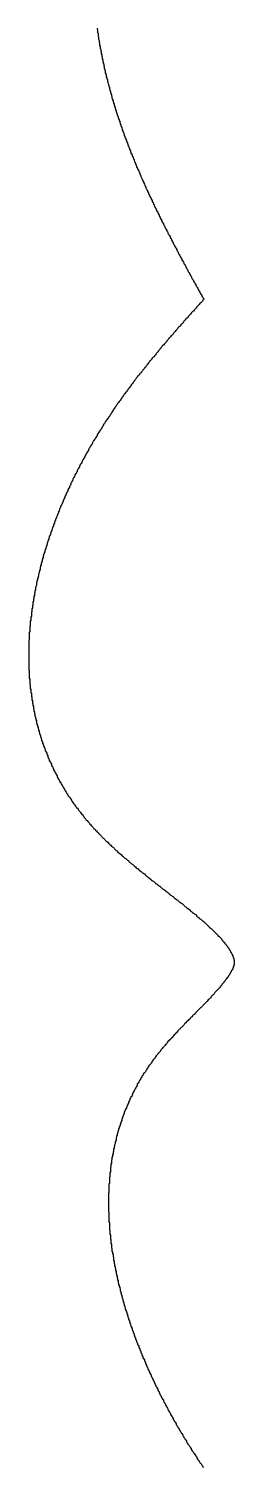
# Model space of a CAD drawing. Header units: millimetres. Extents: x 289 to 9778, y -894 to 6380.
# Drawn here: x 7085.6 to 7089.6, y -550.27 to -522.27 of the extents above; entities that cross this region are included whole.
import ezdxf

# ---------------------------------------------------------------- set-up
doc = ezdxf.new("R2010")
doc.units = ezdxf.units.MM

msp = doc.modelspace()

# ---------------------------------------------------------------- linework, layer by layer
msp.add_polyline3d([(7086.93, -522.253, 0), (7086.93, -522.273, 0), (7086.94, -522.283, 0), (7086.94, -522.303, 0), (7086.94, -522.323, 0), (7086.94, -522.343, 0), (7086.95, -522.353, 0), (7086.95, -522.373, 0), (7086.95, -522.393, 0), (7086.95, -522.413, 0), (7086.96, -522.423, 0), (7086.96, -522.443, 0), (7086.96, -522.463, 0), (7086.96, -522.473, 0), (7086.97, -522.493, 0), (7086.97, -522.513, 0), (7086.97, -522.533, 0), (7086.98, -522.543, 0), (7086.98, -522.563, 0), (7086.98, -522.583, 0), (7086.98, -522.593, 0), (7086.99, -522.613, 0), (7086.99, -522.633, 0), (7086.99, -522.653, 0), (7087, -522.663, 0), (7087, -522.683, 0), (7087, -522.703, 0), (7087.01, -522.713, 0), (7087.01, -522.733, 0), (7087.01, -522.753, 0), (7087.02, -522.773, 0), (7087.02, -522.783, 0), (7087.02, -522.803, 0), (7087.03, -522.823, 0), (7087.03, -522.833, 0), (7087.03, -522.853, 0), (7087.04, -522.873, 0), (7087.04, -522.883, 0), (7087.04, -522.903, 0), (7087.05, -522.923, 0), (7087.05, -522.943, 0), (7087.06, -522.953, 0), (7087.06, -522.973, 0), (7087.06, -522.993, 0), (7087.07, -523.003, 0), (7087.07, -523.023, 0), (7087.07, -523.043, 0), (7087.08, -523.053, 0), (7087.08, -523.073, 0), (7087.09, -523.093, 0), (7087.09, -523.103, 0), (7087.09, -523.123, 0), (7087.1, -523.143, 0), (7087.1, -523.153, 0), (7087.11, -523.173, 0), (7087.11, -523.193, 0), (7087.11, -523.203, 0), (7087.12, -523.223, 0), (7087.12, -523.243, 0), (7087.13, -523.253, 0), (7087.13, -523.273, 0), (7087.13, -523.293, 0), (7087.14, -523.303, 0), (7087.14, -523.323, 0), (7087.15, -523.343, 0), (7087.15, -523.353, 0), (7087.16, -523.373, 0), (7087.16, -523.393, 0), (7087.17, -523.403, 0), (7087.17, -523.423, 0), (7087.17, -523.443, 0), (7087.18, -523.453, 0), (7087.18, -523.473, 0), (7087.19, -523.483, 0), (7087.19, -523.503, 0), (7087.2, -523.523, 0), (7087.2, -523.533, 0), (7087.21, -523.553, 0), (7087.21, -523.573, 0), (7087.22, -523.583, 0), (7087.22, -523.603, 0), (7087.22, -523.623, 0), (7087.23, -523.633, 0), (7087.23, -523.653, 0), (7087.24, -523.673, 0), (7087.24, -523.683, 0), (7087.25, -523.703, 0), (7087.25, -523.713, 0), (7087.26, -523.733, 0), (7087.26, -523.753, 0), (7087.27, -523.763, 0), (7087.27, -523.783, 0), (7087.28, -523.803, 0), (7087.28, -523.813, 0), (7087.29, -523.833, 0), (7087.29, -523.843, 0), (7087.3, -523.863, 0), (7087.3, -523.883, 0), (7087.31, -523.893, 0), (7087.31, -523.913, 0), (7087.32, -523.923, 0), (7087.32, -523.943, 0), (7087.33, -523.963, 0), (7087.34, -523.973, 0), (7087.34, -523.993, 0), (7087.35, -524.013, 0), (7087.35, -524.023, 0), (7087.36, -524.043, 0), (7087.36, -524.053, 0), (7087.37, -524.073, 0), (7087.37, -524.093, 0), (7087.38, -524.103, 0), (7087.38, -524.123, 0), (7087.39, -524.133, 0), (7087.39, -524.153, 0), (7087.4, -524.173, 0), (7087.41, -524.183, 0), (7087.41, -524.203, 0), (7087.42, -524.213, 0), (7087.42, -524.233, 0), (7087.43, -524.253, 0), (7087.43, -524.263, 0), (7087.44, -524.283, 0), (7087.45, -524.293, 0), (7087.45, -524.313, 0), (7087.46, -524.323, 0), (7087.46, -524.343, 0), (7087.47, -524.363, 0), (7087.47, -524.373, 0), (7087.48, -524.393, 0), (7087.49, -524.403, 0), (7087.49, -524.423, 0), (7087.5, -524.443, 0), (7087.5, -524.453, 0), (7087.51, -524.473, 0), (7087.52, -524.483, 0), (7087.52, -524.503, 0), (7087.53, -524.513, 0), (7087.53, -524.533, 0), (7087.54, -524.553, 0), (7087.55, -524.563, 0), (7087.55, -524.583, 0), (7087.56, -524.593, 0), (7087.56, -524.613, 0), (7087.57, -524.623, 0), (7087.58, -524.643, 0), (7087.58, -524.663, 0), (7087.59, -524.673, 0), (7087.59, -524.693, 0), (7087.6, -524.703, 0), (7087.61, -524.723, 0), (7087.61, -524.733, 0), (7087.62, -524.753, 0), (7087.63, -524.763, 0), (7087.63, -524.783, 0), (7087.64, -524.803, 0), (7087.65, -524.813, 0), (7087.65, -524.833, 0), (7087.66, -524.843, 0), (7087.66, -524.863, 0), (7087.67, -524.873, 0), (7087.68, -524.893, 0), (7087.68, -524.903, 0), (7087.69, -524.923, 0), (7087.7, -524.943, 0), (7087.7, -524.953, 0), (7087.71, -524.973, 0), (7087.72, -524.983, 0), (7087.72, -525.003, 0), (7087.73, -525.013, 0), (7087.74, -525.033, 0), (7087.74, -525.043, 0), (7087.75, -525.063, 0), (7087.76, -525.073, 0), (7087.76, -525.093, 0), (7087.77, -525.113, 0), (7087.78, -525.123, 0), (7087.78, -525.143, 0), (7087.79, -525.153, 0), (7087.8, -525.173, 0), (7087.8, -525.183, 0), (7087.81, -525.203, 0), (7087.82, -525.213, 0), (7087.82, -525.233, 0), (7087.83, -525.243, 0), (7087.84, -525.263, 0), (7087.84, -525.273, 0), (7087.85, -525.293, 0), (7087.86, -525.303, 0), (7087.86, -525.323, 0), (7087.87, -525.333, 0), (7087.88, -525.353, 0), (7087.88, -525.373, 0), (7087.89, -525.383, 0), (7087.9, -525.403, 0), (7087.91, -525.413, 0), (7087.91, -525.433, 0), (7087.92, -525.443, 0), (7087.93, -525.463, 0), (7087.93, -525.473, 0), (7087.94, -525.493, 0), (7087.95, -525.503, 0), (7087.95, -525.523, 0), (7087.96, -525.533, 0), (7087.97, -525.553, 0), (7087.98, -525.563, 0), (7087.98, -525.583, 0), (7087.99, -525.593, 0), (7088, -525.613, 0), (7088, -525.623, 0), (7088.01, -525.643, 0), (7088.02, -525.653, 0), (7088.03, -525.673, 0), (7088.03, -525.683, 0), (7088.04, -525.703, 0), (7088.05, -525.713, 0), (7088.05, -525.733, 0), (7088.06, -525.743, 0), (7088.07, -525.763, 0), (7088.08, -525.773, 0), (7088.08, -525.793, 0), (7088.09, -525.803, 0), (7088.1, -525.823, 0), (7088.11, -525.833, 0), (7088.11, -525.853, 0), (7088.12, -525.863, 0), (7088.13, -525.883, 0), (7088.14, -525.893, 0), (7088.14, -525.913, 0), (7088.15, -525.923, 0), (7088.16, -525.943, 0), (7088.16, -525.953, 0), (7088.17, -525.973, 0), (7088.18, -525.983, 0), (7088.19, -526.003, 0), (7088.19, -526.013, 0), (7088.2, -526.033, 0), (7088.21, -526.043, 0), (7088.22, -526.063, 0), (7088.22, -526.073, 0), (7088.23, -526.093, 0), (7088.24, -526.103, 0), (7088.25, -526.123, 0), (7088.25, -526.133, 0), (7088.26, -526.153, 0), (7088.27, -526.163, 0), (7088.28, -526.183, 0), (7088.28, -526.193, 0), (7088.29, -526.203, 0), (7088.3, -526.223, 0), (7088.31, -526.233, 0), (7088.31, -526.253, 0), (7088.32, -526.263, 0), (7088.33, -526.283, 0), (7088.34, -526.293, 0), (7088.35, -526.313, 0), (7088.35, -526.323, 0), (7088.36, -526.343, 0), (7088.37, -526.353, 0), (7088.38, -526.373, 0), (7088.38, -526.383, 0), (7088.39, -526.403, 0), (7088.4, -526.413, 0), (7088.41, -526.433, 0), (7088.41, -526.443, 0), (7088.42, -526.463, 0), (7088.43, -526.473, 0), (7088.44, -526.483, 0), (7088.44, -526.503, 0), (7088.45, -526.513, 0), (7088.46, -526.533, 0), (7088.47, -526.543, 0), (7088.48, -526.563, 0), (7088.48, -526.573, 0), (7088.49, -526.593, 0), (7088.5, -526.603, 0), (7088.51, -526.623, 0), (7088.51, -526.633, 0), (7088.52, -526.653, 0), (7088.53, -526.663, 0), (7088.54, -526.683, 0), (7088.55, -526.693, 0), (7088.55, -526.703, 0), (7088.56, -526.723, 0), (7088.57, -526.733, 0), (7088.58, -526.753, 0), (7088.58, -526.763, 0), (7088.59, -526.783, 0), (7088.6, -526.793, 0), (7088.61, -526.813, 0), (7088.62, -526.823, 0), (7088.62, -526.843, 0), (7088.63, -526.853, 0), (7088.64, -526.863, 0), (7088.65, -526.883, 0), (7088.66, -526.893, 0), (7088.66, -526.913, 0), (7088.67, -526.923, 0), (7088.68, -526.943, 0), (7088.69, -526.953, 0), (7088.7, -526.973, 0), (7088.7, -526.983, 0), (7088.71, -527.003, 0), (7088.72, -527.013, 0), (7088.73, -527.023, 0), (7088.73, -527.043, 0), (7088.74, -527.053, 0), (7088.75, -527.073, 0), (7088.76, -527.083, 0), (7088.77, -527.103, 0), (7088.77, -527.113, 0), (7088.78, -527.133, 0), (7088.79, -527.143, 0), (7088.8, -527.153, 0), (7088.81, -527.173, 0), (7088.81, -527.183, 0), (7088.82, -527.203, 0), (7088.83, -527.213, 0), (7088.84, -527.233, 0), (7088.85, -527.243, 0), (7088.85, -527.263, 0), (7088.86, -527.273, 0), (7088.87, -527.283, 0), (7088.88, -527.303, 0), (7088.89, -527.313, 0), (7088.89, -527.333, 0), (7088.9, -527.343, 0), (7088.91, -527.363, 0), (7088.92, -527.373, 0), (7088.93, -527.393, 0), (7088.93, -527.403, 0), (7088.94, -527.413, 0), (7088.95, -527.433, 0), (7088.96, -527.443, 0), (7088.97, -527.463, 0), (7088.97, -527.473, 0), (7088.98, -527.493, 0), (7088.99, -527.503, 0), (7089, -527.513, 0), (7089.01, -527.533, 0), (7089, -527.543, 0), (7088.99, -527.553, 0), (7088.98, -527.573, 0), (7088.97, -527.583, 0), (7088.96, -527.593, 0), (7088.95, -527.603, 0), (7088.93, -527.613, 0), (7088.92, -527.633, 0), (7088.91, -527.643, 0), (7088.9, -527.653, 0), (7088.89, -527.663, 0), (7088.88, -527.673, 0), (7088.87, -527.683, 0), (7088.86, -527.703, 0), (7088.85, -527.713, 0), (7088.84, -527.723, 0), (7088.83, -527.733, 0), (7088.82, -527.743, 0), (7088.81, -527.763, 0), (7088.79, -527.773, 0), (7088.78, -527.783, 0), (7088.77, -527.793, 0), (7088.76, -527.803, 0), (7088.75, -527.823, 0), (7088.74, -527.833, 0), (7088.73, -527.843, 0), (7088.72, -527.853, 0), (7088.71, -527.863, 0), (7088.7, -527.883, 0), (7088.69, -527.893, 0), (7088.68, -527.903, 0), (7088.66, -527.913, 0), (7088.65, -527.933, 0), (7088.64, -527.943, 0), (7088.63, -527.953, 0), (7088.62, -527.963, 0), (7088.61, -527.973, 0), (7088.6, -527.993, 0), (7088.59, -528.003, 0), (7088.58, -528.013, 0), (7088.57, -528.023, 0), (7088.56, -528.033, 0), (7088.55, -528.053, 0), (7088.54, -528.063, 0), (7088.52, -528.073, 0), (7088.51, -528.083, 0), (7088.5, -528.103, 0), (7088.49, -528.113, 0), (7088.48, -528.123, 0), (7088.47, -528.133, 0), (7088.46, -528.143, 0), (7088.45, -528.163, 0), (7088.44, -528.173, 0), (7088.43, -528.183, 0), (7088.42, -528.193, 0), (7088.41, -528.213, 0), (7088.4, -528.223, 0), (7088.39, -528.233, 0), (7088.37, -528.243, 0), (7088.36, -528.263, 0), (7088.35, -528.273, 0), (7088.34, -528.283, 0), (7088.33, -528.293, 0), (7088.32, -528.313, 0), (7088.31, -528.323, 0), (7088.3, -528.333, 0), (7088.29, -528.343, 0), (7088.28, -528.363, 0), (7088.27, -528.373, 0), (7088.26, -528.383, 0), (7088.25, -528.393, 0), (7088.24, -528.403, 0), (7088.23, -528.423, 0), (7088.21, -528.433, 0), (7088.2, -528.443, 0), (7088.19, -528.463, 0), (7088.18, -528.473, 0), (7088.17, -528.483, 0), (7088.16, -528.493, 0), (7088.15, -528.513, 0), (7088.14, -528.523, 0), (7088.13, -528.533, 0), (7088.12, -528.543, 0), (7088.11, -528.563, 0), (7088.1, -528.573, 0), (7088.09, -528.583, 0), (7088.08, -528.593, 0), (7088.07, -528.613, 0), (7088.06, -528.623, 0), (7088.05, -528.633, 0), (7088.04, -528.653, 0), (7088.02, -528.663, 0), (7088.01, -528.673, 0), (7088, -528.683, 0), (7087.99, -528.703, 0), (7087.98, -528.713, 0), (7087.97, -528.723, 0), (7087.96, -528.733, 0), (7087.95, -528.753, 0), (7087.94, -528.763, 0), (7087.93, -528.773, 0), (7087.92, -528.793, 0), (7087.91, -528.803, 0), (7087.9, -528.813, 0), (7087.89, -528.833, 0), (7087.88, -528.843, 0), (7087.87, -528.853, 0), (7087.86, -528.863, 0), (7087.85, -528.883, 0), (7087.84, -528.893, 0), (7087.83, -528.903, 0), (7087.82, -528.923, 0), (7087.81, -528.933, 0), (7087.8, -528.943, 0), (7087.79, -528.963, 0), (7087.77, -528.973, 0), (7087.76, -528.983, 0), (7087.75, -529.003, 0), (7087.74, -529.013, 0), (7087.73, -529.023, 0), (7087.72, -529.033, 0), (7087.71, -529.053, 0), (7087.7, -529.063, 0), (7087.69, -529.073, 0), (7087.68, -529.093, 0), (7087.67, -529.103, 0), (7087.66, -529.113, 0), (7087.65, -529.133, 0), (7087.64, -529.143, 0), (7087.63, -529.153, 0), (7087.62, -529.173, 0), (7087.61, -529.183, 0), (7087.6, -529.193, 0), (7087.59, -529.213, 0), (7087.58, -529.223, 0), (7087.57, -529.243, 0), (7087.56, -529.253, 0), (7087.55, -529.263, 0), (7087.54, -529.283, 0), (7087.53, -529.293, 0), (7087.52, -529.303, 0), (7087.51, -529.323, 0), (7087.5, -529.333, 0), (7087.49, -529.343, 0), (7087.48, -529.363, 0), (7087.47, -529.373, 0), (7087.46, -529.383, 0), (7087.45, -529.403, 0), (7087.44, -529.413, 0), (7087.43, -529.433, 0), (7087.42, -529.443, 0), (7087.41, -529.453, 0), (7087.4, -529.473, 0), (7087.39, -529.483, 0), (7087.38, -529.503, 0), (7087.37, -529.513, 0), (7087.36, -529.523, 0), (7087.35, -529.543, 0), (7087.34, -529.553, 0), (7087.33, -529.563, 0), (7087.32, -529.583, 0), (7087.31, -529.593, 0), (7087.3, -529.613, 0), (7087.29, -529.623, 0), (7087.28, -529.633, 0), (7087.27, -529.653, 0), (7087.26, -529.663, 0), (7087.25, -529.683, 0), (7087.24, -529.693, 0), (7087.23, -529.713, 0), (7087.23, -529.723, 0), (7087.22, -529.733, 0), (7087.21, -529.753, 0), (7087.2, -529.763, 0), (7087.19, -529.783, 0), (7087.18, -529.793, 0), (7087.17, -529.813, 0), (7087.16, -529.823, 0), (7087.15, -529.833, 0), (7087.14, -529.853, 0), (7087.13, -529.863, 0), (7087.12, -529.883, 0), (7087.11, -529.893, 0), (7087.1, -529.913, 0), (7087.09, -529.923, 0), (7087.08, -529.943, 0), (7087.07, -529.953, 0), (7087.06, -529.963, 0), (7087.05, -529.983, 0), (7087.05, -529.993, 0), (7087.04, -530.013, 0), (7087.03, -530.023, 0), (7087.02, -530.043, 0), (7087.01, -530.053, 0), (7087, -530.073, 0), (7086.99, -530.083, 0), (7086.98, -530.103, 0), (7086.97, -530.113, 0), (7086.96, -530.133, 0), (7086.95, -530.143, 0), (7086.94, -530.163, 0), (7086.93, -530.173, 0), (7086.93, -530.193, 0), (7086.92, -530.203, 0), (7086.91, -530.223, 0), (7086.9, -530.233, 0), (7086.89, -530.253, 0), (7086.88, -530.263, 0), (7086.87, -530.283, 0), (7086.86, -530.293, 0), (7086.85, -530.313, 0), (7086.84, -530.323, 0), (7086.84, -530.343, 0), (7086.83, -530.353, 0), (7086.82, -530.373, 0), (7086.81, -530.383, 0), (7086.8, -530.403, 0), (7086.79, -530.413, 0), (7086.78, -530.433, 0), (7086.77, -530.443, 0), (7086.76, -530.463, 0), (7086.76, -530.483, 0), (7086.75, -530.493, 0), (7086.74, -530.513, 0), (7086.73, -530.523, 0), (7086.72, -530.543, 0), (7086.71, -530.553, 0), (7086.7, -530.573, 0), (7086.7, -530.583, 0), (7086.69, -530.603, 0), (7086.68, -530.623, 0), (7086.67, -530.633, 0), (7086.66, -530.653, 0), (7086.65, -530.663, 0), (7086.64, -530.683, 0), (7086.64, -530.693, 0), (7086.63, -530.713, 0), (7086.62, -530.733, 0), (7086.61, -530.743, 0), (7086.6, -530.763, 0), (7086.59, -530.773, 0), (7086.59, -530.793, 0), (7086.58, -530.813, 0), (7086.57, -530.823, 0), (7086.56, -530.843, 0), (7086.55, -530.853, 0), (7086.54, -530.873, 0), (7086.54, -530.893, 0), (7086.53, -530.903, 0), (7086.52, -530.923, 0), (7086.51, -530.933, 0), (7086.5, -530.953, 0), (7086.5, -530.973, 0), (7086.49, -530.983, 0), (7086.48, -531.003, 0), (7086.47, -531.013, 0), (7086.46, -531.033, 0), (7086.46, -531.053, 0), (7086.45, -531.063, 0), (7086.44, -531.083, 0), (7086.43, -531.103, 0), (7086.42, -531.113, 0), (7086.42, -531.133, 0), (7086.41, -531.153, 0), (7086.4, -531.163, 0), (7086.39, -531.183, 0), (7086.39, -531.203, 0), (7086.38, -531.213, 0), (7086.37, -531.233, 0), (7086.36, -531.243, 0), (7086.36, -531.263, 0), (7086.35, -531.283, 0), (7086.34, -531.293, 0), (7086.33, -531.313, 0), (7086.33, -531.333, 0), (7086.32, -531.343, 0), (7086.31, -531.363, 0), (7086.3, -531.383, 0), (7086.3, -531.393, 0), (7086.29, -531.413, 0), (7086.28, -531.433, 0), (7086.27, -531.453, 0), (7086.27, -531.463, 0), (7086.26, -531.483, 0), (7086.25, -531.503, 0), (7086.25, -531.513, 0), (7086.24, -531.533, 0), (7086.23, -531.553, 0), (7086.22, -531.563, 0), (7086.22, -531.583, 0), (7086.21, -531.603, 0), (7086.2, -531.613, 0), (7086.2, -531.633, 0), (7086.19, -531.653, 0), (7086.18, -531.673, 0), (7086.18, -531.683, 0), (7086.17, -531.703, 0), (7086.16, -531.723, 0), (7086.16, -531.733, 0), (7086.15, -531.753, 0), (7086.14, -531.773, 0), (7086.14, -531.793, 0), (7086.13, -531.803, 0), (7086.12, -531.823, 0), (7086.12, -531.843, 0), (7086.11, -531.853, 0), (7086.1, -531.873, 0), (7086.1, -531.893, 0), (7086.09, -531.913, 0), (7086.08, -531.923, 0), (7086.08, -531.943, 0), (7086.07, -531.963, 0), (7086.06, -531.983, 0), (7086.06, -531.993, 0), (7086.05, -532.013, 0), (7086.05, -532.033, 0), (7086.04, -532.053, 0), (7086.03, -532.063, 0), (7086.03, -532.083, 0), (7086.02, -532.103, 0), (7086.02, -532.123, 0), (7086.01, -532.133, 0), (7086, -532.153, 0), (7086, -532.173, 0), (7085.99, -532.193, 0), (7085.99, -532.203, 0), (7085.98, -532.223, 0), (7085.97, -532.243, 0), (7085.97, -532.263, 0), (7085.96, -532.273, 0), (7085.96, -532.293, 0), (7085.95, -532.313, 0), (7085.95, -532.333, 0), (7085.94, -532.343, 0), (7085.94, -532.363, 0), (7085.93, -532.383, 0), (7085.92, -532.403, 0), (7085.92, -532.413, 0), (7085.91, -532.433, 0), (7085.91, -532.453, 0), (7085.9, -532.473, 0), (7085.9, -532.493, 0), (7085.89, -532.503, 0), (7085.89, -532.523, 0), (7085.88, -532.543, 0), (7085.88, -532.563, 0), (7085.87, -532.583, 0), (7085.87, -532.593, 0), (7085.86, -532.613, 0), (7085.86, -532.633, 0), (7085.85, -532.653, 0), (7085.85, -532.663, 0), (7085.84, -532.683, 0), (7085.84, -532.703, 0), (7085.83, -532.723, 0), (7085.83, -532.743, 0), (7085.82, -532.753, 0), (7085.82, -532.773, 0), (7085.82, -532.793, 0), (7085.81, -532.813, 0), (7085.81, -532.833, 0), (7085.8, -532.843, 0), (7085.8, -532.863, 0), (7085.79, -532.883, 0), (7085.79, -532.903, 0), (7085.79, -532.923, 0), (7085.78, -532.933, 0), (7085.78, -532.953, 0), (7085.77, -532.973, 0), (7085.77, -532.993, 0), (7085.76, -533.013, 0), (7085.76, -533.033, 0), (7085.76, -533.043, 0), (7085.75, -533.063, 0), (7085.75, -533.083, 0), (7085.75, -533.103, 0), (7085.74, -533.123, 0), (7085.74, -533.133, 0), (7085.73, -533.153, 0), (7085.73, -533.173, 0), (7085.73, -533.193, 0), (7085.72, -533.213, 0), (7085.72, -533.233, 0), (7085.72, -533.243, 0), (7085.71, -533.263, 0), (7085.71, -533.283, 0), (7085.71, -533.303, 0), (7085.7, -533.323, 0), (7085.7, -533.343, 0), (7085.7, -533.353, 0), (7085.69, -533.373, 0), (7085.69, -533.393, 0), (7085.69, -533.413, 0), (7085.68, -533.433, 0), (7085.68, -533.453, 0), (7085.68, -533.463, 0), (7085.68, -533.483, 0), (7085.67, -533.503, 0), (7085.67, -533.523, 0), (7085.67, -533.543, 0), (7085.66, -533.563, 0), (7085.66, -533.573, 0), (7085.66, -533.593, 0), (7085.66, -533.613, 0), (7085.65, -533.633, 0), (7085.65, -533.653, 0), (7085.65, -533.673, 0), (7085.65, -533.683, 0), (7085.65, -533.703, 0), (7085.64, -533.723, 0), (7085.64, -533.743, 0), (7085.64, -533.763, 0), (7085.64, -533.783, 0), (7085.63, -533.803, 0), (7085.63, -533.813, 0), (7085.63, -533.833, 0), (7085.63, -533.853, 0), (7085.63, -533.873, 0), (7085.63, -533.893, 0), (7085.62, -533.913, 0), (7085.62, -533.923, 0), (7085.62, -533.943, 0), (7085.62, -533.963, 0), (7085.62, -533.983, 0), (7085.62, -534.003, 0), (7085.61, -534.023, 0), (7085.61, -534.043, 0), (7085.61, -534.053, 0), (7085.61, -534.073, 0), (7085.61, -534.093, 0), (7085.61, -534.113, 0), (7085.61, -534.133, 0), (7085.61, -534.153, 0), (7085.61, -534.173, 0), (7085.6, -534.183, 0), (7085.6, -534.203, 0), (7085.6, -534.223, 0), (7085.6, -534.243, 0), (7085.6, -534.263, 0), (7085.6, -534.283, 0), (7085.6, -534.303, 0), (7085.6, -534.313, 0), (7085.6, -534.333, 0), (7085.6, -534.353, 0), (7085.6, -534.373, 0), (7085.6, -534.393, 0), (7085.6, -534.413, 0), (7085.6, -534.433, 0), (7085.6, -534.443, 0), (7085.6, -534.463, 0), (7085.6, -534.483, 0), (7085.6, -534.503, 0), (7085.6, -534.523, 0), (7085.6, -534.543, 0), (7085.6, -534.553, 0), (7085.6, -534.573, 0), (7085.6, -534.593, 0), (7085.6, -534.613, 0), (7085.6, -534.633, 0), (7085.6, -534.653, 0), (7085.6, -534.673, 0), (7085.6, -534.683, 0), (7085.6, -534.703, 0), (7085.6, -534.723, 0), (7085.6, -534.743, 0), (7085.61, -534.763, 0), (7085.61, -534.783, 0), (7085.61, -534.803, 0), (7085.61, -534.813, 0), (7085.61, -534.833, 0), (7085.61, -534.853, 0), (7085.61, -534.873, 0), (7085.61, -534.893, 0), (7085.61, -534.913, 0), (7085.62, -534.933, 0), (7085.62, -534.943, 0), (7085.62, -534.963, 0), (7085.62, -534.983, 0), (7085.62, -535.003, 0), (7085.62, -535.023, 0), (7085.63, -535.043, 0), (7085.63, -535.063, 0), (7085.63, -535.073, 0), (7085.63, -535.093, 0), (7085.63, -535.113, 0), (7085.64, -535.133, 0), (7085.64, -535.153, 0), (7085.64, -535.173, 0), (7085.64, -535.193, 0), (7085.65, -535.203, 0), (7085.65, -535.223, 0), (7085.65, -535.243, 0), (7085.65, -535.263, 0), (7085.66, -535.283, 0), (7085.66, -535.303, 0), (7085.66, -535.323, 0), (7085.66, -535.333, 0), (7085.67, -535.353, 0), (7085.67, -535.373, 0), (7085.67, -535.393, 0), (7085.68, -535.413, 0), (7085.68, -535.433, 0), (7085.68, -535.443, 0), (7085.69, -535.463, 0), (7085.69, -535.483, 0), (7085.69, -535.503, 0), (7085.7, -535.523, 0), (7085.7, -535.543, 0), (7085.7, -535.553, 0), (7085.71, -535.573, 0), (7085.71, -535.593, 0), (7085.72, -535.613, 0), (7085.72, -535.633, 0), (7085.72, -535.653, 0), (7085.73, -535.663, 0), (7085.73, -535.683, 0), (7085.74, -535.703, 0), (7085.74, -535.723, 0), (7085.75, -535.743, 0), (7085.75, -535.763, 0), (7085.75, -535.773, 0), (7085.76, -535.793, 0), (7085.76, -535.813, 0), (7085.77, -535.833, 0), (7085.77, -535.853, 0), (7085.78, -535.873, 0), (7085.78, -535.883, 0), (7085.79, -535.903, 0), (7085.79, -535.923, 0), (7085.8, -535.943, 0), (7085.8, -535.963, 0), (7085.81, -535.973, 0), (7085.81, -535.993, 0), (7085.82, -536.013, 0), (7085.83, -536.033, 0), (7085.83, -536.053, 0), (7085.84, -536.063, 0), (7085.84, -536.083, 0), (7085.85, -536.103, 0), (7085.85, -536.123, 0), (7085.86, -536.143, 0), (7085.87, -536.153, 0), (7085.87, -536.173, 0), (7085.88, -536.193, 0), (7085.89, -536.213, 0), (7085.89, -536.233, 0), (7085.9, -536.243, 0), (7085.9, -536.263, 0), (7085.91, -536.283, 0), (7085.92, -536.303, 0), (7085.92, -536.323, 0), (7085.93, -536.333, 0), (7085.94, -536.353, 0), (7085.95, -536.373, 0), (7085.95, -536.393, 0), (7085.96, -536.403, 0), (7085.97, -536.423, 0), (7085.97, -536.443, 0), (7085.98, -536.463, 0), (7085.99, -536.483, 0), (7086, -536.493, 0), (7086, -536.513, 0), (7086.01, -536.533, 0), (7086.02, -536.553, 0), (7086.03, -536.563, 0), (7086.04, -536.583, 0), (7086.04, -536.603, 0), (7086.05, -536.623, 0), (7086.06, -536.633, 0), (7086.07, -536.653, 0), (7086.08, -536.673, 0), (7086.08, -536.693, 0), (7086.09, -536.703, 0), (7086.1, -536.723, 0), (7086.11, -536.743, 0), (7086.12, -536.763, 0), (7086.13, -536.773, 0), (7086.14, -536.793, 0), (7086.15, -536.813, 0), (7086.15, -536.823, 0), (7086.16, -536.843, 0), (7086.17, -536.863, 0), (7086.18, -536.883, 0), (7086.19, -536.893, 0), (7086.2, -536.913, 0), (7086.21, -536.933, 0), (7086.22, -536.943, 0), (7086.23, -536.963, 0), (7086.24, -536.983, 0), (7086.25, -537.003, 0), (7086.26, -537.013, 0), (7086.27, -537.033, 0), (7086.28, -537.053, 0), (7086.29, -537.063, 0), (7086.3, -537.083, 0), (7086.31, -537.103, 0), (7086.32, -537.113, 0), (7086.33, -537.133, 0), (7086.34, -537.153, 0), (7086.35, -537.163, 0), (7086.36, -537.183, 0), (7086.37, -537.203, 0), (7086.38, -537.213, 0), (7086.4, -537.233, 0), (7086.41, -537.253, 0), (7086.42, -537.263, 0), (7086.43, -537.283, 0), (7086.44, -537.303, 0), (7086.45, -537.313, 0), (7086.46, -537.333, 0), (7086.47, -537.353, 0), (7086.49, -537.363, 0), (7086.5, -537.383, 0), (7086.51, -537.403, 0), (7086.52, -537.413, 0), (7086.53, -537.433, 0), (7086.55, -537.443, 0), (7086.56, -537.463, 0), (7086.57, -537.483, 0), (7086.58, -537.493, 0), (7086.6, -537.513, 0), (7086.61, -537.523, 0), (7086.62, -537.543, 0), (7086.63, -537.563, 0), (7086.65, -537.573, 0), (7086.66, -537.593, 0), (7086.67, -537.603, 0), (7086.68, -537.623, 0), (7086.7, -537.643, 0), (7086.71, -537.653, 0), (7086.72, -537.673, 0), (7086.74, -537.683, 0), (7086.75, -537.703, 0), (7086.76, -537.713, 0), (7086.78, -537.733, 0), (7086.79, -537.753, 0), (7086.81, -537.763, 0), (7086.82, -537.783, 0), (7086.83, -537.793, 0), (7086.85, -537.813, 0), (7086.86, -537.823, 0), (7086.87, -537.843, 0), (7086.89, -537.853, 0), (7086.9, -537.873, 0), (7086.92, -537.883, 0), (7086.93, -537.903, 0), (7086.95, -537.913, 0), (7086.96, -537.933, 0), (7086.97, -537.943, 0), (7086.99, -537.963, 0), (7087, -537.973, 0), (7087.02, -537.993, 0), (7087.03, -538.003, 0), (7087.05, -538.023, 0), (7087.06, -538.033, 0), (7087.08, -538.053, 0), (7087.09, -538.063, 0), (7087.11, -538.083, 0), (7087.12, -538.093, 0), (7087.14, -538.103, 0), (7087.15, -538.123, 0), (7087.17, -538.133, 0), (7087.18, -538.153, 0), (7087.2, -538.163, 0), (7087.21, -538.183, 0), (7087.23, -538.193, 0), (7087.24, -538.203, 0), (7087.26, -538.223, 0), (7087.27, -538.233, 0), (7087.29, -538.253, 0), (7087.3, -538.263, 0), (7087.32, -538.273, 0), (7087.33, -538.293, 0), (7087.35, -538.303, 0), (7087.37, -538.323, 0), (7087.38, -538.333, 0), (7087.4, -538.343, 0), (7087.41, -538.363, 0), (7087.43, -538.373, 0), (7087.44, -538.383, 0), (7087.46, -538.403, 0), (7087.47, -538.413, 0), (7087.49, -538.423, 0), (7087.51, -538.443, 0), (7087.52, -538.453, 0), (7087.54, -538.463, 0), (7087.55, -538.483, 0), (7087.57, -538.493, 0), (7087.58, -538.503, 0), (7087.6, -538.523, 0), (7087.62, -538.533, 0), (7087.63, -538.543, 0), (7087.65, -538.563, 0), (7087.66, -538.573, 0), (7087.68, -538.583, 0), (7087.69, -538.603, 0), (7087.71, -538.613, 0), (7087.73, -538.623, 0), (7087.74, -538.643, 0), (7087.76, -538.653, 0), (7087.77, -538.663, 0), (7087.79, -538.673, 0), (7087.81, -538.693, 0), (7087.82, -538.703, 0), (7087.84, -538.713, 0), (7087.85, -538.723, 0), (7087.87, -538.743, 0), (7087.88, -538.753, 0), (7087.9, -538.763, 0), (7087.92, -538.783, 0), (7087.93, -538.793, 0), (7087.95, -538.803, 0), (7087.96, -538.813, 0), (7087.98, -538.833, 0), (7087.99, -538.843, 0), (7088.01, -538.853, 0), (7088.03, -538.863, 0), (7088.04, -538.873, 0), (7088.06, -538.893, 0), (7088.07, -538.903, 0), (7088.09, -538.913, 0), (7088.1, -538.923, 0), (7088.12, -538.943, 0), (7088.14, -538.953, 0), (7088.15, -538.963, 0), (7088.17, -538.973, 0), (7088.18, -538.983, 0), (7088.2, -539.003, 0), (7088.21, -539.013, 0), (7088.23, -539.023, 0), (7088.24, -539.033, 0), (7088.26, -539.043, 0), (7088.27, -539.063, 0), (7088.29, -539.073, 0), (7088.3, -539.083, 0), (7088.32, -539.093, 0), (7088.33, -539.103, 0), (7088.35, -539.123, 0), (7088.36, -539.133, 0), (7088.38, -539.143, 0), (7088.39, -539.153, 0), (7088.41, -539.163, 0), (7088.42, -539.173, 0), (7088.44, -539.193, 0), (7088.45, -539.203, 0), (7088.47, -539.213, 0), (7088.48, -539.223, 0), (7088.5, -539.233, 0), (7088.51, -539.243, 0), (7088.53, -539.263, 0), (7088.54, -539.273, 0), (7088.56, -539.283, 0), (7088.57, -539.293, 0), (7088.59, -539.303, 0), (7088.6, -539.313, 0), (7088.61, -539.323, 0), (7088.63, -539.343, 0), (7088.64, -539.353, 0), (7088.66, -539.363, 0), (7088.67, -539.373, 0), (7088.68, -539.383, 0), (7088.7, -539.393, 0), (7088.71, -539.403, 0), (7088.73, -539.413, 0), (7088.74, -539.433, 0), (7088.75, -539.443, 0), (7088.77, -539.453, 0), (7088.78, -539.463, 0), (7088.79, -539.473, 0), (7088.81, -539.483, 0), (7088.82, -539.493, 0), (7088.83, -539.503, 0), (7088.85, -539.513, 0), (7088.86, -539.523, 0), (7088.87, -539.543, 0), (7088.88, -539.553, 0), (7088.9, -539.563, 0), (7088.91, -539.573, 0), (7088.92, -539.583, 0), (7088.94, -539.593, 0), (7088.95, -539.603, 0), (7088.96, -539.613, 0), (7088.97, -539.623, 0), (7088.98, -539.633, 0), (7089, -539.643, 0), (7089.01, -539.653, 0), (7089.02, -539.663, 0), (7089.03, -539.673, 0), (7089.04, -539.683, 0), (7089.06, -539.703, 0), (7089.07, -539.713, 0), (7089.08, -539.723, 0), (7089.09, -539.733, 0), (7089.1, -539.743, 0), (7089.11, -539.753, 0), (7089.12, -539.763, 0), (7089.13, -539.773, 0), (7089.15, -539.783, 0), (7089.16, -539.793, 0), (7089.17, -539.803, 0), (7089.18, -539.813, 0), (7089.19, -539.823, 0), (7089.2, -539.833, 0), (7089.21, -539.843, 0), (7089.22, -539.853, 0), (7089.23, -539.863, 0), (7089.24, -539.873, 0), (7089.25, -539.883, 0), (7089.26, -539.893, 0), (7089.27, -539.903, 0), (7089.28, -539.913, 0), (7089.28, -539.923, 0), (7089.29, -539.933, 0), (7089.3, -539.933, 0), (7089.31, -539.943, 0), (7089.32, -539.953, 0), (7089.33, -539.963, 0), (7089.34, -539.973, 0), (7089.35, -539.983, 0), (7089.35, -539.993, 0), (7089.36, -540.003, 0), (7089.37, -540.013, 0), (7089.38, -540.023, 0), (7089.38, -540.033, 0), (7089.39, -540.043, 0), (7089.4, -540.053, 0), (7089.41, -540.053, 0), (7089.41, -540.063, 0), (7089.42, -540.073, 0), (7089.43, -540.083, 0), (7089.43, -540.093, 0), (7089.44, -540.103, 0), (7089.45, -540.113, 0), (7089.45, -540.113, 0), (7089.46, -540.123, 0), (7089.47, -540.133, 0), (7089.47, -540.143, 0), (7089.48, -540.153, 0), (7089.48, -540.163, 0), (7089.49, -540.163, 0), (7089.49, -540.173, 0), (7089.5, -540.183, 0), (7089.5, -540.193, 0), (7089.51, -540.193, 0), (7089.51, -540.203, 0), (7089.52, -540.213, 0), (7089.52, -540.223, 0), (7089.53, -540.223, 0), (7089.53, -540.233, 0), (7089.53, -540.243, 0), (7089.54, -540.253, 0), (7089.54, -540.253, 0), (7089.55, -540.263, 0), (7089.55, -540.273, 0), (7089.55, -540.273, 0), (7089.56, -540.283, 0), (7089.56, -540.293, 0), (7089.56, -540.293, 0), (7089.56, -540.303, 0), (7089.57, -540.303, 0), (7089.57, -540.313, 0), (7089.57, -540.323, 0), (7089.57, -540.323, 0), (7089.58, -540.333, 0), (7089.58, -540.333, 0), (7089.58, -540.343, 0), (7089.58, -540.343, 0), (7089.58, -540.353, 0), (7089.58, -540.353, 0), (7089.59, -540.363, 0), (7089.59, -540.363, 0), (7089.59, -540.373, 0), (7089.59, -540.373, 0), (7089.59, -540.383, 0), (7089.59, -540.383, 0), (7089.59, -540.393, 0), (7089.59, -540.393, 0), (7089.6, -540.403, 0), (7089.6, -540.403, 0), (7089.6, -540.403, 0), (7089.6, -540.413, 0), (7089.6, -540.413, 0), (7089.6, -540.423, 0), (7089.6, -540.423, 0), (7089.6, -540.423, 0), (7089.6, -540.433, 0), (7089.6, -540.433, 0), (7089.6, -540.433, 0), (7089.6, -540.443, 0), (7089.6, -540.443, 0), (7089.6, -540.443, 0), (7089.6, -540.453, 0), (7089.6, -540.453, 0), (7089.6, -540.463, 0), (7089.6, -540.463, 0), (7089.6, -540.463, 0), (7089.6, -540.473, 0), (7089.6, -540.473, 0), (7089.6, -540.473, 0), (7089.6, -540.483, 0), (7089.6, -540.483, 0), (7089.59, -540.483, 0), (7089.59, -540.493, 0), (7089.59, -540.493, 0), (7089.59, -540.503, 0), (7089.59, -540.503, 0), (7089.59, -540.503, 0), (7089.59, -540.513, 0), (7089.59, -540.513, 0), (7089.59, -540.523, 0), (7089.58, -540.523, 0), (7089.58, -540.533, 0), (7089.58, -540.533, 0), (7089.58, -540.543, 0), (7089.58, -540.553, 0), (7089.57, -540.553, 0), (7089.57, -540.563, 0), (7089.57, -540.563, 0), (7089.57, -540.573, 0), (7089.56, -540.583, 0), (7089.56, -540.583, 0), (7089.56, -540.593, 0), (7089.55, -540.603, 0), (7089.55, -540.603, 0), (7089.54, -540.613, 0), (7089.54, -540.623, 0), (7089.54, -540.633, 0), (7089.53, -540.633, 0), (7089.53, -540.643, 0), (7089.52, -540.653, 0), (7089.52, -540.663, 0), (7089.51, -540.673, 0), (7089.51, -540.683, 0), (7089.5, -540.683, 0), (7089.5, -540.693, 0), (7089.49, -540.703, 0), (7089.49, -540.713, 0), (7089.48, -540.723, 0), (7089.47, -540.733, 0), (7089.47, -540.743, 0), (7089.46, -540.753, 0), (7089.45, -540.753, 0), (7089.45, -540.763, 0), (7089.44, -540.773, 0), (7089.43, -540.783, 0), (7089.43, -540.793, 0), (7089.42, -540.803, 0), (7089.41, -540.813, 0), (7089.4, -540.823, 0), (7089.4, -540.833, 0), (7089.39, -540.843, 0), (7089.38, -540.853, 0), (7089.37, -540.863, 0), (7089.36, -540.873, 0), (7089.36, -540.883, 0), (7089.35, -540.893, 0), (7089.34, -540.903, 0), (7089.33, -540.913, 0), (7089.32, -540.933, 0), (7089.31, -540.943, 0), (7089.3, -540.953, 0), (7089.29, -540.963, 0), (7089.28, -540.973, 0), (7089.27, -540.983, 0), (7089.26, -540.993, 0), (7089.25, -541.003, 0), (7089.24, -541.013, 0), (7089.23, -541.023, 0), (7089.22, -541.033, 0), (7089.21, -541.053, 0), (7089.2, -541.063, 0), (7089.19, -541.073, 0), (7089.18, -541.083, 0), (7089.17, -541.093, 0), (7089.16, -541.103, 0), (7089.15, -541.113, 0), (7089.14, -541.133, 0), (7089.13, -541.143, 0), (7089.12, -541.153, 0), (7089.11, -541.163, 0), (7089.09, -541.173, 0), (7089.08, -541.193, 0), (7089.07, -541.203, 0), (7089.06, -541.213, 0), (7089.05, -541.223, 0), (7089.04, -541.233, 0), (7089.02, -541.253, 0), (7089.01, -541.263, 0), (7089, -541.273, 0), (7088.99, -541.283, 0), (7088.98, -541.293, 0), (7088.96, -541.313, 0), (7088.95, -541.323, 0), (7088.94, -541.333, 0), (7088.93, -541.343, 0), (7088.91, -541.363, 0), (7088.9, -541.373, 0), (7088.89, -541.383, 0), (7088.88, -541.393, 0), (7088.86, -541.413, 0), (7088.85, -541.423, 0), (7088.84, -541.433, 0), (7088.83, -541.453, 0), (7088.81, -541.463, 0), (7088.8, -541.473, 0), (7088.79, -541.483, 0), (7088.78, -541.503, 0), (7088.76, -541.513, 0), (7088.75, -541.523, 0), (7088.74, -541.543, 0), (7088.72, -541.553, 0), (7088.71, -541.563, 0), (7088.7, -541.583, 0), (7088.68, -541.593, 0), (7088.67, -541.603, 0), (7088.66, -541.623, 0), (7088.64, -541.633, 0), (7088.63, -541.643, 0), (7088.62, -541.663, 0), (7088.61, -541.673, 0), (7088.59, -541.693, 0), (7088.58, -541.703, 0), (7088.57, -541.713, 0), (7088.55, -541.733, 0), (7088.54, -541.743, 0), (7088.53, -541.753, 0), (7088.51, -541.773, 0), (7088.5, -541.783, 0), (7088.49, -541.803, 0), (7088.47, -541.813, 0), (7088.46, -541.823, 0), (7088.45, -541.843, 0), (7088.43, -541.853, 0), (7088.42, -541.873, 0), (7088.41, -541.883, 0), (7088.39, -541.903, 0), (7088.38, -541.913, 0), (7088.37, -541.933, 0), (7088.35, -541.943, 0), (7088.34, -541.953, 0), (7088.33, -541.973, 0), (7088.31, -541.983, 0), (7088.3, -542.003, 0), (7088.29, -542.013, 0), (7088.28, -542.033, 0), (7088.26, -542.043, 0), (7088.25, -542.063, 0), (7088.24, -542.073, 0), (7088.22, -542.093, 0), (7088.21, -542.103, 0), (7088.2, -542.123, 0), (7088.18, -542.143, 0), (7088.17, -542.153, 0), (7088.16, -542.173, 0), (7088.15, -542.183, 0), (7088.13, -542.203, 0), (7088.12, -542.213, 0), (7088.11, -542.233, 0), (7088.1, -542.243, 0), (7088.08, -542.263, 0), (7088.07, -542.283, 0), (7088.06, -542.293, 0), (7088.05, -542.313, 0), (7088.04, -542.323, 0), (7088.02, -542.343, 0), (7088.01, -542.363, 0), (7088, -542.373, 0), (7087.99, -542.393, 0), (7087.98, -542.413, 0), (7087.97, -542.423, 0), (7087.95, -542.443, 0), (7087.94, -542.453, 0), (7087.93, -542.473, 0), (7087.92, -542.493, 0), (7087.91, -542.503, 0), (7087.9, -542.523, 0), (7087.89, -542.543, 0), (7087.88, -542.553, 0), (7087.87, -542.573, 0), (7087.85, -542.593, 0), (7087.84, -542.603, 0), (7087.83, -542.623, 0), (7087.82, -542.643, 0), (7087.81, -542.653, 0), (7087.8, -542.673, 0), (7087.79, -542.693, 0), (7087.78, -542.703, 0), (7087.77, -542.723, 0), (7087.76, -542.743, 0), (7087.75, -542.753, 0), (7087.74, -542.773, 0), (7087.73, -542.793, 0), (7087.72, -542.803, 0), (7087.71, -542.823, 0), (7087.71, -542.843, 0), (7087.7, -542.863, 0), (7087.69, -542.873, 0), (7087.68, -542.893, 0), (7087.67, -542.913, 0), (7087.66, -542.923, 0), (7087.65, -542.943, 0), (7087.64, -542.963, 0), (7087.63, -542.983, 0), (7087.62, -542.993, 0), (7087.62, -543.013, 0), (7087.61, -543.033, 0), (7087.6, -543.053, 0), (7087.59, -543.063, 0), (7087.58, -543.083, 0), (7087.57, -543.103, 0), (7087.57, -543.113, 0), (7087.56, -543.133, 0), (7087.55, -543.153, 0), (7087.54, -543.173, 0), (7087.54, -543.183, 0), (7087.53, -543.203, 0), (7087.52, -543.223, 0), (7087.51, -543.243, 0), (7087.51, -543.253, 0), (7087.5, -543.273, 0), (7087.49, -543.293, 0), (7087.48, -543.313, 0), (7087.48, -543.323, 0), (7087.47, -543.343, 0), (7087.46, -543.363, 0), (7087.46, -543.383, 0), (7087.45, -543.403, 0), (7087.44, -543.413, 0), (7087.44, -543.433, 0), (7087.43, -543.453, 0), (7087.42, -543.473, 0), (7087.42, -543.483, 0), (7087.41, -543.503, 0), (7087.41, -543.523, 0), (7087.4, -543.543, 0), (7087.39, -543.563, 0), (7087.39, -543.573, 0), (7087.38, -543.593, 0), (7087.38, -543.613, 0), (7087.37, -543.633, 0), (7087.36, -543.653, 0), (7087.36, -543.663, 0), (7087.35, -543.683, 0), (7087.35, -543.703, 0), (7087.34, -543.723, 0), (7087.34, -543.733, 0), (7087.33, -543.753, 0), (7087.33, -543.773, 0), (7087.32, -543.793, 0), (7087.32, -543.813, 0), (7087.31, -543.823, 0), (7087.31, -543.843, 0), (7087.3, -543.863, 0), (7087.3, -543.883, 0), (7087.3, -543.903, 0), (7087.29, -543.923, 0), (7087.29, -543.933, 0), (7087.28, -543.953, 0), (7087.28, -543.973, 0), (7087.27, -543.993, 0), (7087.27, -544.013, 0), (7087.27, -544.023, 0), (7087.26, -544.043, 0), (7087.26, -544.063, 0), (7087.25, -544.083, 0), (7087.25, -544.103, 0), (7087.25, -544.123, 0), (7087.24, -544.133, 0), (7087.24, -544.153, 0), (7087.24, -544.173, 0), (7087.23, -544.193, 0), (7087.23, -544.213, 0), (7087.23, -544.223, 0), (7087.22, -544.243, 0), (7087.22, -544.263, 0), (7087.22, -544.283, 0), (7087.21, -544.303, 0), (7087.21, -544.323, 0), (7087.21, -544.333, 0), (7087.21, -544.353, 0), (7087.2, -544.373, 0), (7087.2, -544.393, 0), (7087.2, -544.413, 0), (7087.2, -544.433, 0), (7087.19, -544.443, 0), (7087.19, -544.463, 0), (7087.19, -544.483, 0), (7087.19, -544.503, 0), (7087.19, -544.523, 0), (7087.18, -544.543, 0), (7087.18, -544.553, 0), (7087.18, -544.573, 0), (7087.18, -544.593, 0), (7087.18, -544.613, 0), (7087.17, -544.633, 0), (7087.17, -544.653, 0), (7087.17, -544.663, 0), (7087.17, -544.683, 0), (7087.17, -544.703, 0), (7087.17, -544.723, 0), (7087.17, -544.743, 0), (7087.16, -544.763, 0), (7087.16, -544.783, 0), (7087.16, -544.793, 0), (7087.16, -544.813, 0), (7087.16, -544.833, 0), (7087.16, -544.853, 0), (7087.16, -544.873, 0), (7087.16, -544.893, 0), (7087.16, -544.903, 0), (7087.16, -544.923, 0), (7087.15, -544.943, 0), (7087.15, -544.963, 0), (7087.15, -544.983, 0), (7087.15, -545.003, 0), (7087.15, -545.013, 0), (7087.15, -545.033, 0), (7087.15, -545.053, 0), (7087.15, -545.073, 0), (7087.15, -545.093, 0), (7087.15, -545.113, 0), (7087.15, -545.123, 0), (7087.15, -545.143, 0), (7087.15, -545.163, 0), (7087.15, -545.183, 0), (7087.15, -545.203, 0), (7087.15, -545.223, 0), (7087.15, -545.243, 0), (7087.15, -545.253, 0), (7087.15, -545.273, 0), (7087.15, -545.293, 0), (7087.16, -545.313, 0), (7087.16, -545.333, 0), (7087.16, -545.353, 0), (7087.16, -545.363, 0), (7087.16, -545.383, 0), (7087.16, -545.403, 0), (7087.16, -545.423, 0), (7087.16, -545.443, 0), (7087.16, -545.463, 0), (7087.16, -545.473, 0), (7087.16, -545.493, 0), (7087.17, -545.513, 0), (7087.17, -545.533, 0), (7087.17, -545.553, 0), (7087.17, -545.573, 0), (7087.17, -545.583, 0), (7087.17, -545.603, 0), (7087.17, -545.623, 0), (7087.17, -545.643, 0), (7087.18, -545.663, 0), (7087.18, -545.683, 0), (7087.18, -545.693, 0), (7087.18, -545.713, 0), (7087.18, -545.733, 0), (7087.19, -545.753, 0), (7087.19, -545.773, 0), (7087.19, -545.793, 0), (7087.19, -545.803, 0), (7087.19, -545.823, 0), (7087.2, -545.843, 0), (7087.2, -545.863, 0), (7087.2, -545.883, 0), (7087.2, -545.903, 0), (7087.2, -545.913, 0), (7087.21, -545.933, 0), (7087.21, -545.953, 0), (7087.21, -545.973, 0), (7087.21, -545.993, 0), (7087.22, -546.013, 0), (7087.22, -546.023, 0), (7087.22, -546.043, 0), (7087.22, -546.063, 0), (7087.23, -546.083, 0), (7087.23, -546.103, 0), (7087.23, -546.113, 0), (7087.24, -546.133, 0), (7087.24, -546.153, 0), (7087.24, -546.173, 0), (7087.25, -546.193, 0), (7087.25, -546.213, 0), (7087.25, -546.223, 0), (7087.25, -546.243, 0), (7087.26, -546.263, 0), (7087.26, -546.283, 0), (7087.26, -546.303, 0), (7087.27, -546.313, 0), (7087.27, -546.333, 0), (7087.27, -546.353, 0), (7087.28, -546.373, 0), (7087.28, -546.393, 0), (7087.29, -546.403, 0), (7087.29, -546.423, 0), (7087.29, -546.443, 0), (7087.3, -546.463, 0), (7087.3, -546.483, 0), (7087.3, -546.493, 0), (7087.31, -546.513, 0), (7087.31, -546.533, 0), (7087.32, -546.553, 0), (7087.32, -546.573, 0), (7087.32, -546.583, 0), (7087.33, -546.603, 0), (7087.33, -546.623, 0), (7087.34, -546.643, 0), (7087.34, -546.663, 0), (7087.34, -546.673, 0), (7087.35, -546.693, 0), (7087.35, -546.713, 0), (7087.36, -546.733, 0), (7087.36, -546.753, 0), (7087.37, -546.763, 0), (7087.37, -546.783, 0), (7087.38, -546.803, 0), (7087.38, -546.823, 0), (7087.38, -546.843, 0), (7087.39, -546.853, 0), (7087.39, -546.873, 0), (7087.4, -546.893, 0), (7087.4, -546.913, 0), (7087.41, -546.923, 0), (7087.41, -546.943, 0), (7087.42, -546.963, 0), (7087.42, -546.983, 0), (7087.43, -546.993, 0), (7087.43, -547.013, 0), (7087.44, -547.033, 0), (7087.44, -547.053, 0), (7087.45, -547.073, 0), (7087.45, -547.083, 0), (7087.46, -547.103, 0), (7087.46, -547.123, 0), (7087.47, -547.143, 0), (7087.47, -547.153, 0), (7087.48, -547.173, 0), (7087.48, -547.193, 0), (7087.49, -547.213, 0), (7087.49, -547.223, 0), (7087.5, -547.243, 0), (7087.51, -547.263, 0), (7087.51, -547.283, 0), (7087.52, -547.293, 0), (7087.52, -547.313, 0), (7087.53, -547.333, 0), (7087.53, -547.353, 0), (7087.54, -547.363, 0), (7087.54, -547.383, 0), (7087.55, -547.403, 0), (7087.56, -547.423, 0), (7087.56, -547.433, 0), (7087.57, -547.453, 0), (7087.57, -547.473, 0), (7087.58, -547.483, 0), (7087.58, -547.503, 0), (7087.59, -547.523, 0), (7087.6, -547.543, 0), (7087.6, -547.553, 0), (7087.61, -547.573, 0), (7087.61, -547.593, 0), (7087.62, -547.613, 0), (7087.63, -547.623, 0), (7087.63, -547.643, 0), (7087.64, -547.663, 0), (7087.65, -547.673, 0), (7087.65, -547.693, 0), (7087.66, -547.713, 0), (7087.66, -547.733, 0), (7087.67, -547.743, 0), (7087.68, -547.763, 0), (7087.68, -547.783, 0), (7087.69, -547.793, 0), (7087.7, -547.813, 0), (7087.7, -547.833, 0), (7087.71, -547.843, 0), (7087.72, -547.863, 0), (7087.72, -547.883, 0), (7087.73, -547.893, 0), (7087.74, -547.913, 0), (7087.74, -547.933, 0), (7087.75, -547.953, 0), (7087.76, -547.963, 0), (7087.76, -547.983, 0), (7087.77, -548.003, 0), (7087.78, -548.013, 0), (7087.78, -548.033, 0), (7087.79, -548.053, 0), (7087.8, -548.063, 0), (7087.8, -548.083, 0), (7087.81, -548.103, 0), (7087.82, -548.113, 0), (7087.82, -548.133, 0), (7087.83, -548.153, 0), (7087.84, -548.163, 0), (7087.85, -548.183, 0), (7087.85, -548.203, 0), (7087.86, -548.213, 0), (7087.87, -548.233, 0), (7087.87, -548.253, 0), (7087.88, -548.263, 0), (7087.89, -548.283, 0), (7087.89, -548.293, 0), (7087.9, -548.313, 0), (7087.91, -548.333, 0), (7087.92, -548.343, 0), (7087.92, -548.363, 0), (7087.93, -548.383, 0), (7087.94, -548.393, 0), (7087.95, -548.413, 0), (7087.95, -548.433, 0), (7087.96, -548.443, 0), (7087.97, -548.463, 0), (7087.98, -548.473, 0), (7087.98, -548.493, 0), (7087.99, -548.513, 0), (7088, -548.523, 0), (7088.01, -548.543, 0), (7088.01, -548.553, 0), (7088.02, -548.573, 0), (7088.03, -548.593, 0), (7088.04, -548.603, 0), (7088.04, -548.623, 0), (7088.05, -548.633, 0), (7088.06, -548.653, 0), (7088.07, -548.673, 0), (7088.07, -548.683, 0), (7088.08, -548.703, 0), (7088.09, -548.713, 0), (7088.1, -548.733, 0), (7088.11, -548.753, 0), (7088.11, -548.763, 0), (7088.12, -548.783, 0), (7088.13, -548.793, 0), (7088.14, -548.813, 0), (7088.14, -548.823, 0), (7088.15, -548.843, 0), (7088.16, -548.863, 0), (7088.17, -548.873, 0), (7088.18, -548.893, 0), (7088.18, -548.903, 0), (7088.19, -548.923, 0), (7088.2, -548.933, 0), (7088.21, -548.953, 0), (7088.22, -548.963, 0), (7088.22, -548.983, 0), (7088.23, -549.003, 0), (7088.24, -549.013, 0), (7088.25, -549.033, 0), (7088.26, -549.043, 0), (7088.26, -549.063, 0), (7088.27, -549.073, 0), (7088.28, -549.093, 0), (7088.29, -549.103, 0), (7088.3, -549.123, 0), (7088.31, -549.133, 0), (7088.31, -549.153, 0), (7088.32, -549.163, 0), (7088.33, -549.183, 0), (7088.34, -549.203, 0), (7088.35, -549.213, 0), (7088.36, -549.233, 0), (7088.36, -549.243, 0), (7088.37, -549.263, 0), (7088.38, -549.273, 0), (7088.39, -549.293, 0), (7088.4, -549.303, 0), (7088.41, -549.323, 0), (7088.41, -549.333, 0), (7088.42, -549.353, 0), (7088.43, -549.363, 0), (7088.44, -549.383, 0), (7088.45, -549.393, 0), (7088.46, -549.413, 0), (7088.47, -549.423, 0), (7088.47, -549.443, 0), (7088.48, -549.453, 0), (7088.49, -549.473, 0), (7088.5, -549.483, 0), (7088.51, -549.503, 0), (7088.52, -549.513, 0), (7088.53, -549.523, 0), (7088.53, -549.543, 0), (7088.54, -549.553, 0), (7088.55, -549.573, 0), (7088.56, -549.583, 0), (7088.57, -549.603, 0), (7088.58, -549.613, 0), (7088.59, -549.633, 0), (7088.6, -549.643, 0), (7088.6, -549.663, 0), (7088.61, -549.673, 0), (7088.62, -549.693, 0), (7088.63, -549.703, 0), (7088.64, -549.723, 0), (7088.65, -549.733, 0), (7088.66, -549.743, 0), (7088.67, -549.763, 0), (7088.67, -549.773, 0), (7088.68, -549.793, 0), (7088.69, -549.803, 0), (7088.7, -549.823, 0), (7088.71, -549.833, 0), (7088.72, -549.853, 0), (7088.73, -549.863, 0), (7088.74, -549.873, 0), (7088.75, -549.893, 0), (7088.76, -549.903, 0), (7088.76, -549.923, 0), (7088.77, -549.933, 0), (7088.78, -549.953, 0), (7088.79, -549.963, 0), (7088.8, -549.973, 0), (7088.81, -549.993, 0), (7088.82, -550.003, 0), (7088.83, -550.023, 0), (7088.84, -550.033, 0), (7088.85, -550.053, 0), (7088.86, -550.063, 0), (7088.87, -550.073, 0), (7088.87, -550.093, 0), (7088.88, -550.103, 0), (7088.89, -550.123, 0), (7088.9, -550.133, 0), (7088.91, -550.143, 0), (7088.92, -550.163, 0), (7088.93, -550.173, 0), (7088.94, -550.193, 0), (7088.95, -550.203, 0), (7088.96, -550.213, 0), (7088.97, -550.233, 0), (7088.98, -550.243, 0), (7088.99, -550.263, 0), (7089, -550.273, 0)])

doc.saveas('drawing.dxf')
